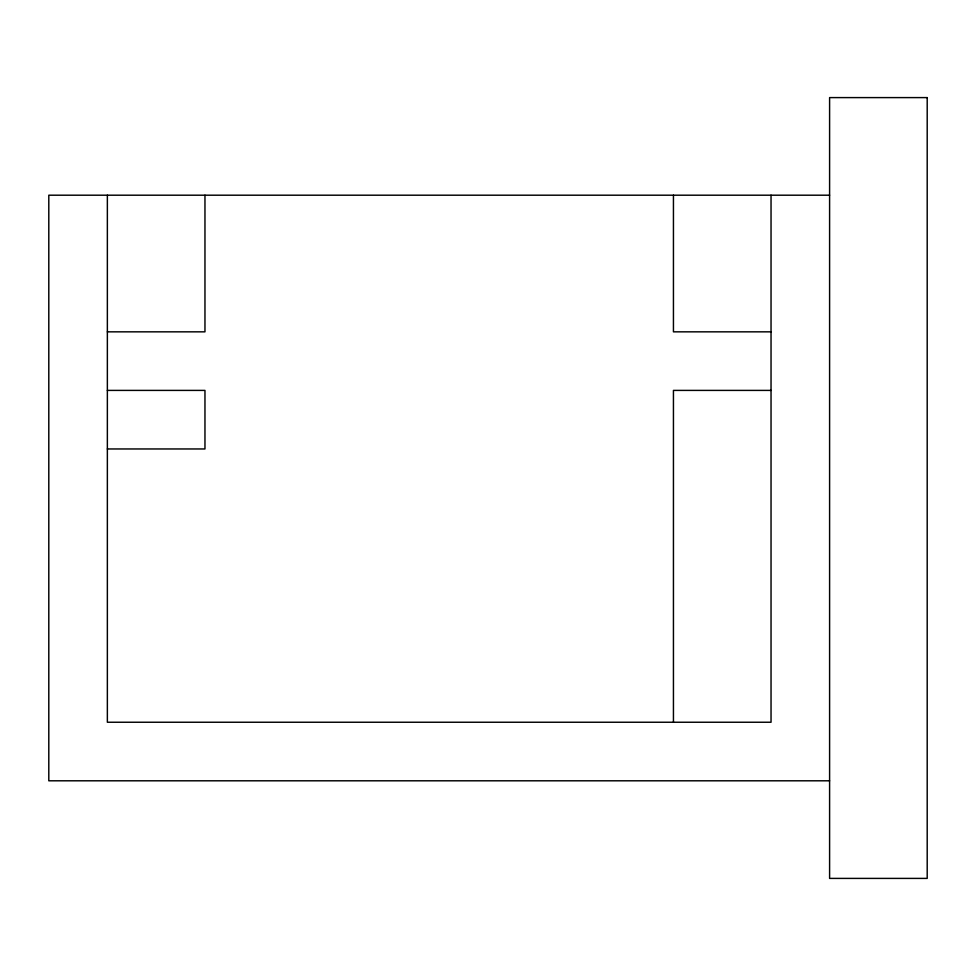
<?xml version="1.0" encoding="UTF-8"?>
<svg xmlns="http://www.w3.org/2000/svg" width="976" height="976" viewBox="0 0 976 976"><rect width="100%" height="100%" fill="white"/><g stroke="black" fill="none" stroke-linecap="round" stroke-linejoin="round"><path stroke-width="1.46" d="M829.6 195.2L48.8 195.2L48.8 780.8L829.6 780.8M107.36 331.84L204.96 331.84L204.96 195.2M771.04 331.84L673.44 331.84L673.44 195.2M107.36 390.4L204.96 390.4L204.96 448.96L107.36 448.96M771.04 390.4L673.44 390.4L673.44 722.24M771.04 195.2L771.04 722.24L107.36 722.24L107.36 195.2M927.2 97.6L829.6 97.6L829.6 878.4L927.2 878.4L927.2 97.6"/></g></svg>
